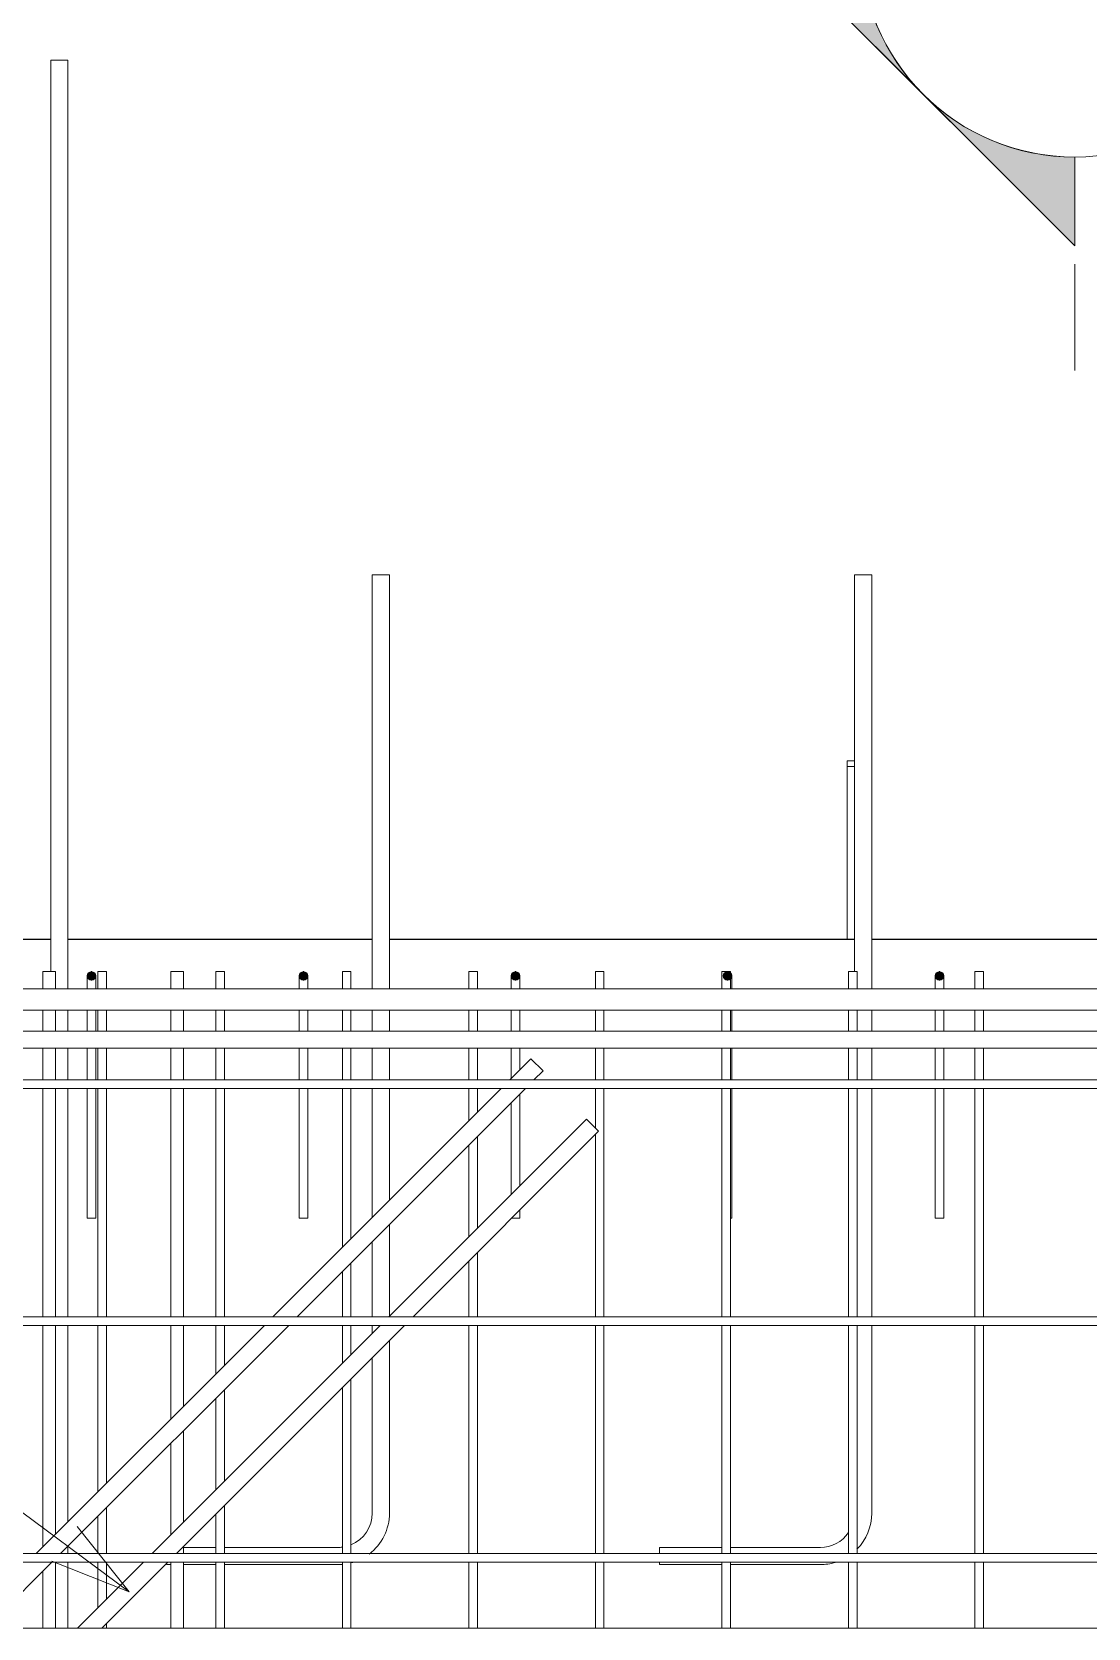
# Model space of a CAD drawing. Header units: millimetres. Extents: x 65441 to 98797, y 2255 to 31386.
# Drawn here: x 68707 to 69693, y 5557 to 7046 of the extents above; entities that cross this region are included whole.
import ezdxf

# ---------------------------------------------------------------- set-up
doc = ezdxf.new("R2010")
doc.units = ezdxf.units.MM
for name, color, linetype, lineweight in [('A-GENM', 13, 'Continuous', 18), ('A-WALL', 113, 'Continuous', 25), ('G-ANNO-SYMB', 111, 'Continuous', 9), ('S-RBAR', 171, 'Continuous', 18), ('S-RBAR-IDEN', 171, 'Continuous', 9)]:
    doc.layers.add(name, color=color, linetype=linetype, lineweight=lineweight)

# ---------------------------------------------------------------- blocks, each defined once
blk = doc.blocks.new('RR spread anchor face based - RR-SA-2_5-250-V10-Elevation Front')
at = {"layer": 'A-GENM'}
for p, q in [((69468, 6361.2), (69468, 6366.2)), ((69468, 6366.2), (69475, 6366.2)), ((69468, 6199.7), (69468, 6361.2)), ((69475, 6361.2), (69468, 6361.2))]:
    blk.add_line(p, q, dxfattribs=at)
blk = doc.blocks.new('Detail View - M_Section Head - Filled SHOP DWG-600895-Elevation Front')
at = {"layer": 'G-ANNO-SYMB'}
h = blk.add_hatch(color=256, dxfattribs=at)
edge = h.paths.add_edge_path()
edge.add_line((70755.3, 4802.6), (70838.2, 4802.6))
edge.add_arc((71038.2, 4802.6), 200, 180, 225)
edge.add_line((70896.8, 4661.2), (70755.3, 4802.6))
h = blk.add_hatch(color=256, dxfattribs=at)
edge = h.paths.add_edge_path()
edge.add_line((71321, 4802.6), (71179.6, 4661.2))
edge.add_arc((71038.2, 4802.6), 200, 315, 360)
edge.add_line((71238.2, 4802.6), (71321, 4802.6))
h = blk.add_hatch(color=256, dxfattribs=at)
edge = h.paths.add_edge_path()
edge.add_line((71038.2, 4519.8), (70896.8, 4661.2))
edge.add_arc((71038.2, 4802.6), 200, 225, 270)
edge.add_line((71038.2, 4602.6), (71038.2, 4519.8))
h = blk.add_hatch(color=256, dxfattribs=at)
edge = h.paths.add_edge_path()
edge.add_line((71038.2, 4519.8), (71038.2, 4602.6))
edge.add_arc((71038.2, 4802.6), 200, 270, 315)
edge.add_line((71179.6, 4661.2), (71038.2, 4519.8))
for p, q in [((71038.2, 4519.8), (70755.3, 4802.6)), ((70838.2, 4802.6), (70755.3, 4802.6)), ((70755.3, 4802.6), (70896.8, 4661.2)), ((70838.2, 4802.6), (70755.3, 4802.6)), ((71038.2, 4519.8), (71321, 4802.6)), ((71179.6, 4661.2), (71321, 4802.6)), ((71238.2, 4802.6), (71321, 4802.6)), ((71321, 4802.6), (71238.2, 4802.6)), ((70896.8, 4661.2), (71038.2, 4519.8)), ((71038.2, 4519.8), (71179.6, 4661.2)), ((71038.2, 4602.6), (71038.2, 4519.8)), ((71038.2, 4519.8), (71038.2, 4602.6))]:
    blk.add_line(p, q, dxfattribs=at)
for start, end in [(360, 180), (180, 360), (180, 225), (315, 0), (225, 270), (270, 315)]:
    blk.add_arc((71038.2, 4802.6), 200, start, end, dxfattribs=at)

msp = doc.modelspace()

# ---------------------------------------------------------------- hatches: boundary and pattern name
at = {"layer": 'S-RBAR'}
h = msp.add_hatch(color=256, dxfattribs=at)
edge = h.paths.add_edge_path()
edge.add_arc((68763, 6165.7), 4, 0, 360)
for points in [[(68763, 6161.7), (68767, 6165.7), (68763, 6169.7), (68759, 6165.7), (68760.5, 6164.3)], [(68960.8, 6161.7), (68964.8, 6165.7), (68960.8, 6169.7), (68956.8, 6165.7)], [(69158.6, 6161.7), (69162.6, 6165.7), (69158.6, 6169.7), (69154.6, 6165.7), (69156.7, 6163.6)], [(69356.4, 6161.7), (69360.4, 6165.7), (69356.4, 6169.7), (69352.4, 6165.7)], [(69554.2, 6161.7), (69558.2, 6165.7), (69554.2, 6169.7), (69550.2, 6165.7), (69553, 6162.9)]]:
    msp.add_hatch(color=256, dxfattribs=at).paths.add_polyline_path(points)
h = msp.add_hatch(color=256, dxfattribs=at)
edge = h.paths.add_edge_path()
edge.add_arc((68960.8, 6165.7), 4, 0, 360)
h = msp.add_hatch(color=256, dxfattribs=at)
edge = h.paths.add_edge_path()
edge.add_arc((69158.6, 6165.7), 4, 0, 360)
h = msp.add_hatch(color=256, dxfattribs=at)
edge = h.paths.add_edge_path()
edge.add_arc((69356.4, 6165.7), 4, 0, 360)
h = msp.add_hatch(color=256, dxfattribs=at)
edge = h.paths.add_edge_path()
edge.add_arc((69554.2, 6165.7), 4, 0, 360)

# ---------------------------------------------------------------- linework, layer by layer
at = {"layer": 'A-WALL'}
for p, q in [((68725, 6199.7), (68391, 6199.7)), ((69025, 6199.7), (68741, 6199.7)), ((69475, 6199.7), (69041, 6199.7)), ((69925, 6199.7), (69491, 6199.7))]:
    msp.add_line(p, q, dxfattribs=at)
at = {"layer": 'G-ANNO-SYMB'}
msp.add_line((69680.3, 6829.4), (69680.3, 6730.3), dxfattribs=at)
at = {"layer": 'S-RBAR'}
for p, q in [((68725, 7019.7), (68725, 6169.7)), ((68725, 7019.7), (68741, 7019.7)), ((68741, 7019.7), (68741, 6153.7)), ((69025, 6539.7), (69025, 6153.7)), ((69025, 6539.7), (69041, 6539.7)), ((69041, 6539.7), (69041, 6153.7)), ((69475, 6539.7), (69475, 6169.7)), ((69475, 6539.7), (69491, 6539.7)), ((69491, 6539.7), (69491, 6153.7)), ((68729.6, 6169.7), (68717.6, 6169.7)), ((68717.6, 6153.7), (68717.6, 6169.7)), ((68729.6, 6153.7), (68729.6, 6169.7)), ((68763, 6169.7), (68759, 6165.7)), ((68759, 6154.3), (68759, 6165.7)), ((68759, 6165.7), (68760.5, 6164.3)), ((68760.5, 6164.3), (68763, 6161.7)), ((68767, 6165.7), (68763, 6169.7)), ((68763, 6161.7), (68767, 6165.7)), ((68767, 6154.3), (68767, 6165.7)), ((68777, 6169.7), (68769, 6169.7)), ((68769, 6153.7), (68769, 6169.7)), ((68777, 6153.7), (68777, 6169.7)), ((68849, 6169.7), (68837, 6169.7)), ((68837, 6153.7), (68837, 6169.7)), ((68849, 6153.7), (68849, 6169.7)), ((68887, 6169.7), (68879, 6169.7)), ((68879, 6153.7), (68879, 6169.7)), ((68887, 6153.7), (68887, 6169.7)), ((68960.8, 6169.7), (68956.8, 6165.7)), ((68956.8, 6154.3), (68956.8, 6165.7)), ((68956.8, 6165.7), (68960.8, 6161.7)), ((68964.8, 6165.7), (68960.8, 6169.7)), ((68960.8, 6161.7), (68964.8, 6165.7)), ((68964.8, 6154.3), (68964.8, 6165.7)), ((69005.1, 6169.7), (68997.1, 6169.7)), ((68997.1, 6153.7), (68997.1, 6169.7)), ((69005.1, 6153.7), (69005.1, 6169.7)), ((69123.1, 6169.7), (69115.1, 6169.7)), ((69115.1, 6153.7), (69115.1, 6169.7)), ((69123.1, 6153.7), (69123.1, 6169.7)), ((69158.6, 6169.7), (69154.6, 6165.7)), ((69154.6, 6154.3), (69154.6, 6165.7)), ((69154.6, 6165.7), (69156.7, 6163.6)), ((69156.7, 6163.6), (69158.6, 6161.7)), ((69162.6, 6165.7), (69158.6, 6169.7)), ((69158.6, 6161.7), (69162.6, 6165.7)), ((69162.6, 6154.3), (69162.6, 6165.7)), ((69241.1, 6169.7), (69233.1, 6169.7)), ((69233.1, 6153.7), (69233.1, 6169.7)), ((69241.1, 6153.7), (69241.1, 6169.7)), ((69359.2, 6169.7), (69351.2, 6169.7)), ((69351.2, 6153.7), (69351.2, 6169.7)), ((69356.4, 6169.7), (69352.4, 6165.7)), ((69352.4, 6165.7), (69356.4, 6161.7)), ((69360.4, 6165.7), (69356.4, 6169.7)), ((69356.4, 6161.7), (69360.4, 6165.7)), ((69359.2, 6153.7), (69359.2, 6169.7)), ((69360.4, 6154.3), (69360.4, 6165.7)), ((69477.2, 6169.7), (69469.2, 6169.7)), ((69469.2, 6153.7), (69469.2, 6169.7)), ((69477.2, 6153.7), (69477.2, 6169.7)), ((69554.2, 6169.7), (69550.2, 6165.7)), ((69550.2, 6154.3), (69550.2, 6165.7)), ((69550.2, 6165.7), (69553, 6162.9)), ((69558.2, 6165.7), (69554.2, 6169.7)), ((69554.2, 6161.7), (69558.2, 6165.7)), ((69558.2, 6154.3), (69558.2, 6165.7)), ((69595.2, 6169.7), (69587.2, 6169.7)), ((69587.2, 6153.7), (69587.2, 6169.7)), ((69595.2, 6153.7), (69595.2, 6169.7)), ((66965, 6153.7), (70561, 6153.7)), ((69553, 6162.9), (69554.2, 6161.7)), ((66965, 6133.7), (70561, 6133.7)), ((68717.6, 6114.2), (68717.6, 6133.7)), ((68729.6, 6114.2), (68729.6, 6133.7)), ((68741, 6133.7), (68741, 6114.2)), ((68759, 6114.2), (68759, 6133.7)), ((68767, 6114.2), (68767, 6133.7)), ((68769, 6133.7), (68769, 6114.2)), ((68769, 6114.2), (68769, 6133.7)), ((68777, 6133.7), (68777, 6114.2)), ((68777, 6114.2), (68777, 6133.7)), ((68837, 6114.2), (68837, 6133.7)), ((68849, 6114.2), (68849, 6133.7)), ((68879, 6133.7), (68879, 6114.2)), ((68879, 6114.2), (68879, 6133.7)), ((68887, 6133.7), (68887, 6114.2)), ((68887, 6114.2), (68887, 6133.7)), ((68956.8, 6114.2), (68956.8, 6133.7)), ((68964.8, 6114.2), (68964.8, 6133.7)), ((68997.1, 6133.7), (68997.1, 6114.2)), ((68997.1, 6114.2), (68997.1, 6133.7)), ((69005.1, 6133.7), (69005.1, 6114.2)), ((69005.1, 6114.2), (69005.1, 6133.7)), ((69025, 6133.7), (69025, 6114.2)), ((69041, 6133.7), (69041, 6114.2)), ((69115.1, 6133.7), (69115.1, 6114.2)), ((69115.1, 6114.2), (69115.1, 6133.7)), ((69123.1, 6133.7), (69123.1, 6114.2)), ((69123.1, 6114.2), (69123.1, 6133.7)), ((69154.6, 6114.2), (69154.6, 6133.7)), ((69162.6, 6114.2), (69162.6, 6133.7)), ((69233.1, 6133.7), (69233.1, 6114.2)), ((69233.1, 6114.2), (69233.1, 6133.7)), ((69241.1, 6133.7), (69241.1, 6114.2)), ((69241.1, 6114.2), (69241.1, 6133.7)), ((69351.2, 6133.7), (69351.2, 6114.2)), ((69351.2, 6114.2), (69351.2, 6133.7)), ((69359.2, 6133.7), (69359.2, 6114.2)), ((69359.2, 6114.2), (69359.2, 6133.7)), ((69360.4, 6114.2), (69360.4, 6133.7)), ((69469.2, 6133.7), (69469.2, 6114.2)), ((69469.2, 6114.2), (69469.2, 6133.7)), ((69477.2, 6133.7), (69477.2, 6114.2)), ((69477.2, 6114.2), (69477.2, 6133.7)), ((69491, 6133.7), (69491, 6114.2)), ((69550.2, 6114.2), (69550.2, 6133.7)), ((69558.2, 6114.2), (69558.2, 6133.7)), ((69587.2, 6133.7), (69587.2, 6114.2)), ((69587.2, 6114.2), (69587.2, 6133.7)), ((69595.2, 6133.7), (69595.2, 6114.2)), ((69595.2, 6114.2), (69595.2, 6133.7)), ((66935.9, 6114.2), (70590.2, 6114.2)), ((66933, 6098.2), (70593, 6098.2)), ((68717.6, 6068.7), (68717.6, 6098.2)), ((68729.6, 6068.7), (68729.6, 6098.2)), ((68741, 6098.2), (68741, 6068.7)), ((68759, 6068.7), (68759, 6098.2)), ((68767, 6068.7), (68767, 6098.2)), ((68769, 6098.2), (68769, 6068.7)), ((68769, 6068.7), (68769, 6098.2)), ((68777, 6098.2), (68777, 6068.7)), ((68777, 6068.7), (68777, 6098.2)), ((68837, 6068.7), (68837, 6098.2)), ((68849, 6068.7), (68849, 6098.2)), ((68879, 6098.2), (68879, 6068.7)), ((68879, 6068.7), (68879, 6098.2)), ((68887, 6098.2), (68887, 6068.7)), ((68887, 6068.7), (68887, 6098.2)), ((68956.8, 6068.7), (68956.8, 6098.2)), ((68964.8, 6068.7), (68964.8, 6098.2)), ((68997.1, 6098.2), (68997.1, 6068.7)), ((68997.1, 6068.7), (68997.1, 6098.2)), ((69005.1, 6098.2), (69005.1, 6068.7)), ((69005.1, 6068.7), (69005.1, 6098.2)), ((69025, 6098.2), (69025, 6068.7)), ((69041, 6098.2), (69041, 6068.7)), ((69115.1, 6098.2), (69115.1, 6068.7)), ((69115.1, 6068.7), (69115.1, 6098.2)), ((69123.1, 6098.2), (69123.1, 6068.7)), ((69123.1, 6068.7), (69123.1, 6098.2)), ((69154.6, 6070.1), (69154.6, 6098.2)), ((69162.6, 6078.1), (69162.6, 6098.2)), ((69233.1, 6098.2), (69233.1, 6068.7)), ((69233.1, 6068.7), (69233.1, 6098.2)), ((69241.1, 6098.2), (69241.1, 6068.7)), ((69241.1, 6068.7), (69241.1, 6098.2)), ((69351.2, 6098.2), (69351.2, 6068.7)), ((69351.2, 6068.7), (69351.2, 6098.2)), ((69359.2, 6098.2), (69359.2, 6068.7)), ((69359.2, 6068.7), (69359.2, 6098.2)), ((69360.4, 6068.7), (69360.4, 6098.2)), ((69469.2, 6098.2), (69469.2, 6068.7)), ((69469.2, 6068.7), (69469.2, 6098.2)), ((69477.2, 6098.2), (69477.2, 6068.7)), ((69477.2, 6068.7), (69477.2, 6098.2)), ((69491, 6098.2), (69491, 6068.7)), ((69550.2, 6068.7), (69550.2, 6098.2)), ((69558.2, 6068.7), (69558.2, 6098.2)), ((69587.2, 6098.2), (69587.2, 6068.7)), ((69587.2, 6068.7), (69587.2, 6098.2)), ((69595.2, 6098.2), (69595.2, 6068.7)), ((69595.2, 6068.7), (69595.2, 6098.2)), ((69173, 6088.5), (69153.2, 6068.7)), ((69173, 6088.5), (69184.3, 6077.2)), ((69184.3, 6077.2), (69175.8, 6068.7)), ((66933, 6068.7), (70593, 6068.7)), ((66933, 6060.7), (70593, 6060.7)), ((68717.6, 5847.8), (68717.6, 6060.7)), ((68729.6, 5847.8), (68729.6, 6060.7)), ((68741, 6060.7), (68741, 5847.8)), ((68759, 5939.7), (68759, 6060.7)), ((68767, 5939.7), (68767, 6060.7)), ((68769, 6060.7), (68769, 5847.8)), ((68769, 5847.8), (68769, 6060.7)), ((68777, 6060.7), (68777, 5847.8)), ((68777, 5847.8), (68777, 6060.7)), ((68837, 5847.8), (68837, 6060.7)), ((68849, 5847.8), (68849, 6060.7)), ((68879, 6060.7), (68879, 5847.8)), ((68879, 5847.8), (68879, 6060.7)), ((68887, 6060.7), (68887, 5847.8)), ((68887, 5847.8), (68887, 6060.7)), ((69145.2, 6060.7), (68932.3, 5847.8)), ((69167.8, 6060.7), (68955, 5847.8)), ((68956.8, 5939.7), (68956.8, 6060.7)), ((68964.8, 5939.7), (68964.8, 6060.7)), ((68997.1, 6060.7), (68997.1, 5912.6)), ((68997.1, 5912.6), (68997.1, 6060.7)), ((69005.1, 6060.7), (69005.1, 5920.6)), ((69005.1, 5920.6), (69005.1, 6060.7)), ((69025, 6060.7), (69025, 5940.5)), ((69041, 6060.7), (69041, 5956.5)), ((69115.1, 6060.7), (69115.1, 6030.6)), ((69115.1, 6030.6), (69115.1, 6060.7)), ((69123.1, 6060.7), (69123.1, 6038.6)), ((69123.1, 6038.6), (69123.1, 6060.7)), ((69233.1, 6060.7), (69233.1, 6023.9)), ((69233.1, 6023.9), (69233.1, 6060.7)), ((69241.1, 6060.7), (69241.1, 5847.8)), ((69241.1, 5847.8), (69241.1, 6060.7)), ((69351.2, 6060.7), (69351.2, 5847.8)), ((69351.2, 5847.8), (69351.2, 6060.7)), ((69359.2, 6060.7), (69359.2, 5847.8)), ((69359.2, 5847.8), (69359.2, 6060.7)), ((69360.4, 5939.7), (69360.4, 6060.7)), ((69469.2, 6060.7), (69469.2, 5847.8)), ((69469.2, 5847.8), (69469.2, 6060.7)), ((69477.2, 6060.7), (69477.2, 5847.8)), ((69477.2, 5847.8), (69477.2, 6060.7)), ((69491, 6060.7), (69491, 5847.8)), ((69550.2, 5939.7), (69550.2, 6060.7)), ((69558.2, 5939.7), (69558.2, 6060.7)), ((69587.2, 6060.7), (69587.2, 5847.8)), ((69587.2, 5847.8), (69587.2, 6060.7)), ((69595.2, 6060.7), (69595.2, 5847.8)), ((69595.2, 5847.8), (69595.2, 6060.7)), ((69154.6, 5962), (69154.6, 6047.5)), ((69162.6, 5970), (69162.6, 6055.5)), ((69224.8, 6032.2), (69040.4, 5847.8)), ((69224.8, 6032.2), (69236.1, 6020.9)), ((69236.1, 6020.9), (69063.1, 5847.8)), ((69123.1, 6016), (69123.1, 5930.5)), ((69123.1, 5930.5), (69123.1, 6016)), ((69233.1, 6017.9), (69233.1, 5847.8)), ((69233.1, 5847.8), (69233.1, 6017.9)), ((69115.1, 6008), (69115.1, 5922.5)), ((69115.1, 5922.5), (69115.1, 6008)), ((68767, 5939.7), (68759, 5939.7)), ((68964.8, 5939.7), (68956.8, 5939.7)), ((69162.6, 5939.7), (69155, 5939.7)), ((69162.6, 5939.7), (69162.6, 5947.4)), ((69360.4, 5939.7), (69359.2, 5939.7)), ((69558.2, 5939.7), (69550.2, 5939.7)), ((69041, 5933.9), (69041, 5848.4)), ((69025, 5917.9), (69025, 5847.8)), ((69005.1, 5897.9), (69005.1, 5847.8)), ((69005.1, 5847.8), (69005.1, 5897.9)), ((69115.1, 5899.9), (69115.1, 5847.8)), ((69115.1, 5847.8), (69115.1, 5899.9)), ((69123.1, 5907.9), (69123.1, 5847.8)), ((69123.1, 5847.8), (69123.1, 5907.9)), ((68997.1, 5889.9), (68997.1, 5847.8)), ((68997.1, 5847.8), (68997.1, 5889.9)), ((66933, 5847.8), (70593, 5847.8)), ((66933, 5839.8), (70593, 5839.8)), ((68924.3, 5839.8), (68711.5, 5627)), ((68717.6, 5633.1), (68717.6, 5839.8)), ((68729.6, 5645.1), (68729.6, 5839.8)), ((68947, 5839.8), (68734.1, 5627)), ((68741, 5839.8), (68741, 5656.5)), ((68769, 5839.8), (68769, 5684.5)), ((68769, 5684.5), (68769, 5839.8)), ((68777, 5839.8), (68777, 5692.5)), ((68777, 5692.5), (68777, 5839.8)), ((69032.4, 5839.8), (68819.6, 5627)), ((68837, 5752.5), (68837, 5839.8)), ((69055.1, 5839.8), (68842.2, 5627)), ((68849, 5764.5), (68849, 5839.8)), ((68879, 5839.8), (68879, 5794.5)), ((68879, 5794.5), (68879, 5839.8)), ((68887, 5839.8), (68887, 5802.5)), ((68887, 5802.5), (68887, 5839.8)), ((68997.1, 5839.8), (68997.1, 5804.5)), ((68997.1, 5804.5), (68997.1, 5839.8)), ((69005.1, 5839.8), (69005.1, 5812.5)), ((69005.1, 5812.5), (69005.1, 5839.8)), ((69025, 5839.8), (69025, 5832.4)), ((69115.1, 5839.8), (69115.1, 5627)), ((69115.1, 5627), (69115.1, 5839.8)), ((69123.1, 5839.8), (69123.1, 5627)), ((69123.1, 5627), (69123.1, 5839.8)), ((69233.1, 5839.8), (69233.1, 5627)), ((69233.1, 5627), (69233.1, 5839.8)), ((69241.1, 5839.8), (69241.1, 5627)), ((69241.1, 5627), (69241.1, 5839.8)), ((69351.2, 5839.8), (69351.2, 5627)), ((69351.2, 5627), (69351.2, 5839.8)), ((69359.2, 5839.8), (69359.2, 5627)), ((69359.2, 5627), (69359.2, 5839.8)), ((69469.2, 5839.8), (69469.2, 5627)), ((69469.2, 5627), (69469.2, 5839.8)), ((69477.2, 5839.8), (69477.2, 5627)), ((69477.2, 5627), (69477.2, 5839.8)), ((69491, 5839.8), (69491, 5664.7)), ((69587.2, 5839.8), (69587.2, 5627)), ((69587.2, 5627), (69587.2, 5839.8)), ((69595.2, 5839.8), (69595.2, 5627)), ((69595.2, 5627), (69595.2, 5839.8)), ((69041, 5825.8), (69041, 5664.7)), ((69025, 5809.8), (69025, 5664.7)), ((68887, 5779.9), (68887, 5694.4)), ((68887, 5694.4), (68887, 5779.9)), ((68997.1, 5781.8), (68997.1, 5627)), ((68997.1, 5627), (68997.1, 5781.8)), ((69005.1, 5789.8), (69005.1, 5627)), ((69005.1, 5627), (69005.1, 5789.8)), ((68879, 5771.9), (68879, 5686.4)), ((68879, 5686.4), (68879, 5771.9)), ((68849, 5656.4), (68849, 5741.9)), ((68837, 5644.4), (68837, 5729.9)), ((68887, 5671.8), (68887, 5627)), ((68887, 5627), (68887, 5671.8)), ((68769, 5661.9), (68769, 5627)), ((68769, 5627), (68769, 5661.9)), ((68777, 5669.9), (68777, 5627)), ((68777, 5627), (68777, 5669.9)), ((68879, 5663.8), (68879, 5627)), ((68879, 5627), (68879, 5663.8)), ((68741, 5633.9), (68741, 5627)), ((68849, 5627), (68849, 5633.8)), ((68879, 5632.7), (68849, 5632.7)), ((68993, 5632.7), (68887, 5632.7)), ((69351.2, 5632.7), (69293, 5632.7)), ((69293, 5632.7), (69293, 5627)), ((69443, 5632.7), (69359.2, 5632.7)), ((66933, 5627), (70593, 5627)), ((66933, 5619), (70593, 5619)), ((68726.1, 5619), (68664.6, 5557.5)), ((68729.6, 5557.5), (68729.6, 5619)), ((68741, 5619), (68741, 5557.5)), ((68811.6, 5619), (68750.1, 5557.5)), ((68769, 5619), (68769, 5576.4)), ((68769, 5576.4), (68769, 5619)), ((68834.2, 5619), (68772.7, 5557.5)), ((68777, 5619), (68777, 5584.4)), ((68777, 5584.4), (68777, 5619)), ((68833, 5617.8), (68833, 5616.7)), ((68837, 5616.7), (68833, 5616.7)), ((68837, 5557.5), (68837, 5619)), ((68849, 5557.5), (68849, 5619)), ((68879, 5616.7), (68849, 5616.7)), ((68879, 5619), (68879, 5557.5)), ((68879, 5557.5), (68879, 5619)), ((68887, 5619), (68887, 5557.5)), ((68887, 5557.5), (68887, 5619)), ((68993, 5616.7), (68887, 5616.7)), ((68997.1, 5619), (68997.1, 5557.5)), ((68997.1, 5557.5), (68997.1, 5619)), ((69005.1, 5619), (69005.1, 5557.5)), ((69005.1, 5557.5), (69005.1, 5619)), ((69115.1, 5619), (69115.1, 5557.5)), ((69115.1, 5557.5), (69115.1, 5619)), ((69123.1, 5619), (69123.1, 5557.5)), ((69123.1, 5557.5), (69123.1, 5619)), ((69233.1, 5619), (69233.1, 5557.5)), ((69233.1, 5557.5), (69233.1, 5619)), ((69241.1, 5619), (69241.1, 5557.5)), ((69241.1, 5557.5), (69241.1, 5619)), ((69293, 5619), (69293, 5616.7)), ((69351.2, 5616.7), (69293, 5616.7)), ((69351.2, 5619), (69351.2, 5557.5)), ((69351.2, 5557.5), (69351.2, 5619)), ((69359.2, 5619), (69359.2, 5557.5)), ((69359.2, 5557.5), (69359.2, 5619)), ((69443, 5616.7), (69359.2, 5616.7)), ((69469.2, 5619), (69469.2, 5557.5)), ((69469.2, 5557.5), (69469.2, 5619)), ((69477.2, 5619), (69477.2, 5557.5)), ((69477.2, 5557.5), (69477.2, 5619)), ((69587.2, 5619), (69587.2, 5557.5)), ((69587.2, 5557.5), (69587.2, 5619)), ((69595.2, 5619), (69595.2, 5557.5)), ((69595.2, 5557.5), (69595.2, 5619)), ((68717.6, 5557.5), (68717.6, 5610.4)), ((66933, 5557.5), (70593, 5557.5)), ((68777, 5561.8), (68777, 5557.5)), ((68777, 5557.5), (68777, 5561.8))]:
    msp.add_line(p, q, dxfattribs=at)
for centre in [(68763, 6165.7), (68960.8, 6165.7), (69158.6, 6165.7), (69356.4, 6165.7), (69554.2, 6165.7)]:
    msp.add_circle(centre, 4, dxfattribs=at)
for centre, radius, start, end in [((68763, 6165.7), 4, 360, 180), ((68960.8, 6165.7), 4, 360, 180), ((69158.6, 6165.7), 4, 360, 180), ((69356.4, 6165.7), 4, 360, 45), ((69554.2, 6165.7), 4, 360, 180), ((68993, 5664.7), 32, 292.278, 360), ((68993, 5664.7), 48, 307.418, 0), ((69443, 5664.7), 48, 315.3801, 0), ((69443, 5664.7), 32, 270, 325.3444), ((68993, 5664.7), 32, 270, 277.2931), ((68993, 5664.7), 48, 270, 274.8621), ((68993, 5664.7), 48, 285, 286.7754), ((69443, 5664.7), 48, 270, 286.7754)]:
    msp.add_arc(centre, radius, start, end, dxfattribs=at)
at = {"layer": 'S-RBAR-IDEN'}
for q in [(67093, 6855.7), (68749.8, 5652.2), (68725.9, 5619.9)]:
    msp.add_line((68798.1, 5591.4), q, dxfattribs=at)

# ---------------------------------------------------------------- block references
at = {"layer": 'A-GENM'}
msp.add_blockref('RR spread anchor face based - RR-SA-2_5-250-V10-Elevation Front', (0, 0), dxfattribs=at)
at = {"layer": 'G-ANNO-SYMB', "extrusion": (0, 0, -1), "rotation": 90.00000000000038}
msp.add_blockref('Detail View - M_Section Head - Filled SHOP DWG-600895-Elevation Front', (-64877.7, -63908.8), dxfattribs=at)

doc.saveas('drawing.dxf')
